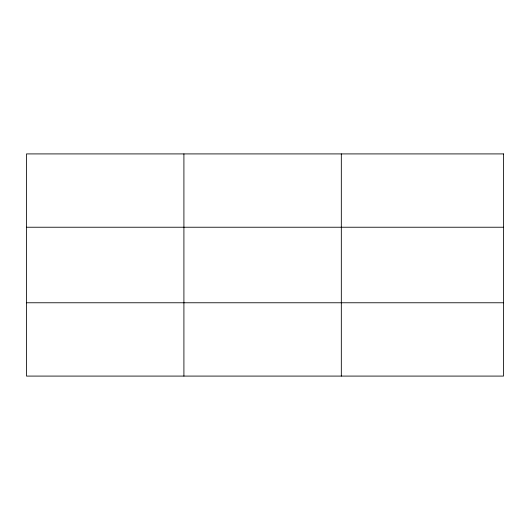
<?xml version="1.0" encoding="UTF-8"?>
<svg xmlns="http://www.w3.org/2000/svg" width="530" height="530" viewBox="0 0 530 530"><rect width="100%" height="100%" fill="white"/><g stroke="black" fill="none" stroke-linecap="round" stroke-linejoin="round"><path stroke-width="0.79" d="M183.91 376.088L183.91 153.912M341.32 376.088L341.32 153.912M26.5 227.231L503.5 227.231M26.5 302.769L503.5 302.769M503.5 153.912L503.5 376.088L26.5 376.088L26.5 153.912L503.5 153.912"/></g></svg>
